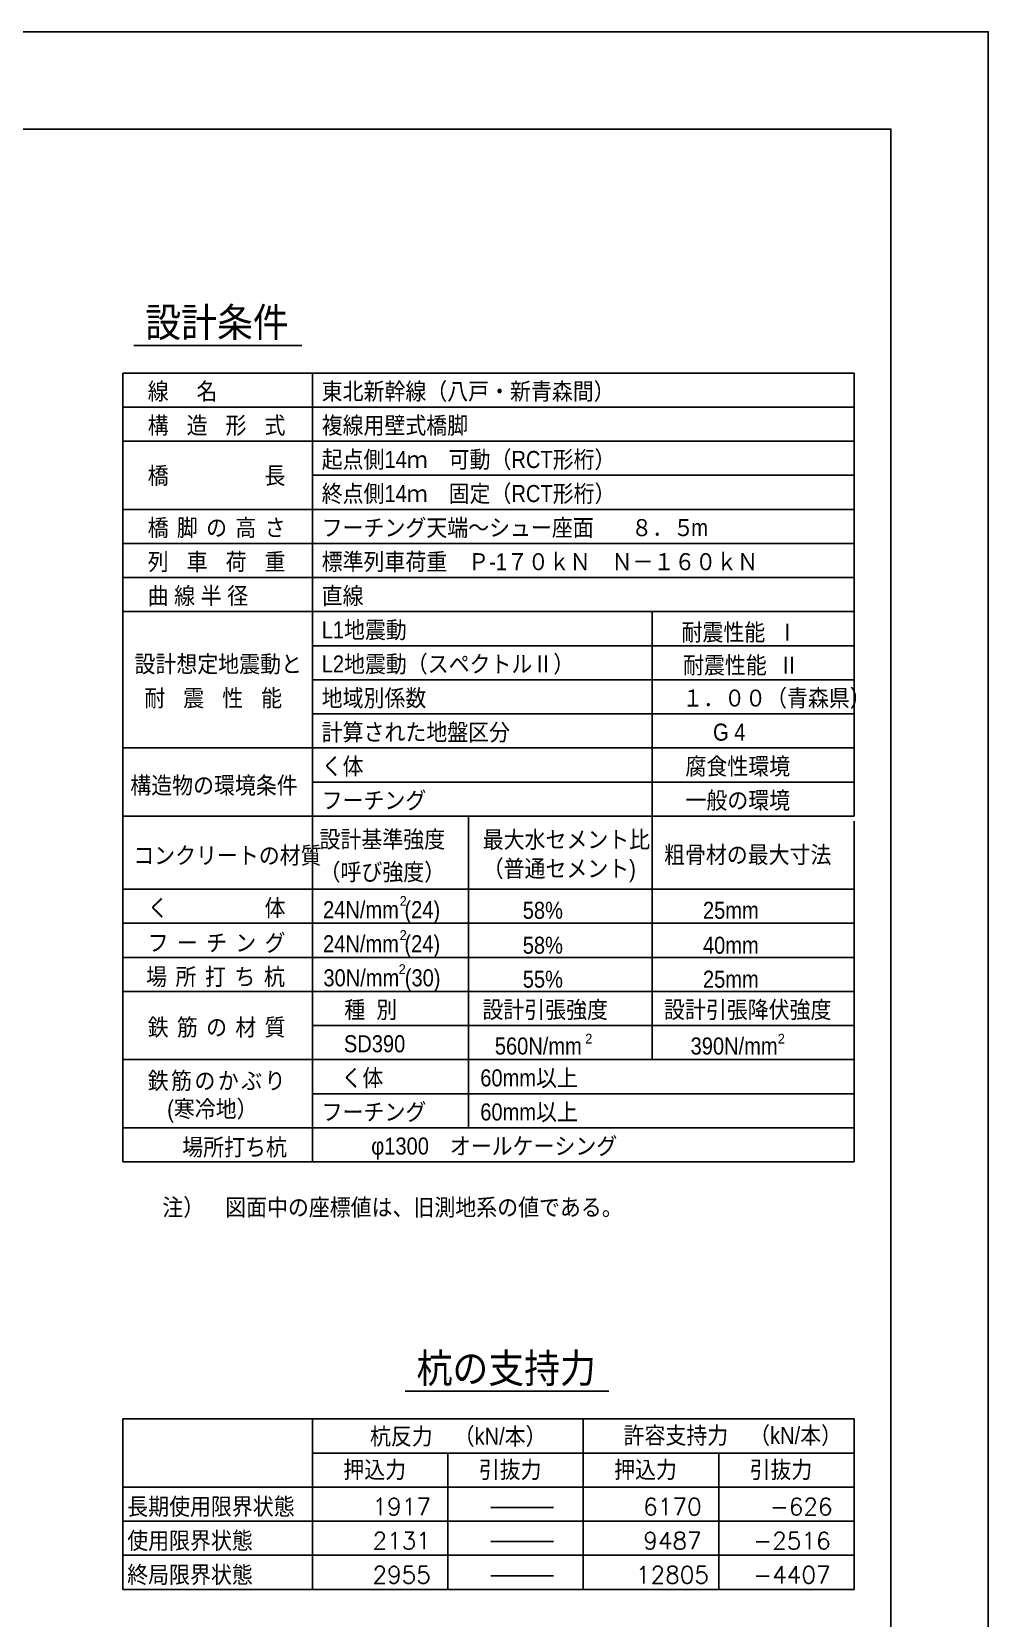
# Model space of a CAD drawing. Extents: x 284700 to 368800, y 984 to 60384.
# Drawn here: x 349161 to 368800, y 27800 to 60384 of the extents above; entities that cross this region are included whole.
import ezdxf
from ezdxf.enums import TextEntityAlignment as Align

# ---------------------------------------------------------------- set-up
doc = ezdxf.new("R2010")
doc.units = 0
doc.header["$LTSCALE"] = 300
doc.header["$MEASUREMENT"] = 0
for name, color, linetype in [('タイトル枠1', 3, 'CONTINUOUS'), ('枠', 2, 'CONTINUOUS'), ('構造上部', 4, 'CONTINUOUS'), ('記号-1', 7, 'CONTINUOUS'), ('設計条件', 1, 'CONTINUOUS')]:
    doc.layers.add(name, color=color, linetype=linetype)
doc.styles.add('MS明朝', font='MS PMincho.ttf')
doc.styles.get("Standard").update_dxf_attribs({"font": 'romans.shx', "bigfont": 'extfont.shx'})

msp = doc.modelspace()

# ---------------------------------------------------------------- linework, layer by layer
at = {"layer": 'タイトル枠1', "color": 3, "linetype": 'Continuous'}
for p, q in [((351031.24043, 53374.18503), (366045.69061, 53374.18503)), ((351031.25043, 53374.18503), (351031.25043, 44274.18503)), ((366045.69061, 53374.18503), (366045.69061, 44274.18503)), ((351031.24043, 44274.18503), (351031.24043, 37174.18503)), ((366045.69061, 44174.18503), (366045.69061, 37174.18503)), ((351031.24043, 37174.18503), (366045.69061, 37174.18503)), ((351031.24043, 31894.48024), (351031.24043, 28394.48024)), ((351031.24043, 31894.48024), (366045.69061, 31894.48024)), ((366045.69061, 31894.48024), (366045.69061, 28394.48024)), ((351031.24043, 28394.48024), (366045.69061, 28394.48024))]:
    msp.add_line(p, q, dxfattribs=at)
at = {"layer": 'タイトル枠1', "color": 1, "linetype": 'Continuous'}
for p, q in [((354925.04521, 53374.18503), (354925.04521, 44274.18503)), ((351031.24043, 52674.18503), (366045.69061, 52674.18503)), ((351031.24043, 51974.18503), (366045.69061, 51974.18503)), ((354925.04521, 51274.18503), (366045.69061, 51274.18503)), ((351031.24043, 50574.18503), (366045.69061, 50574.18503)), ((351031.24043, 49874.18503), (366045.69061, 49874.18503)), ((351031.24043, 49174.18503), (366045.69061, 49174.18503)), ((351031.24043, 48474.18503), (366045.69061, 48474.18503)), ((361896.00774, 48474.18503), (361896.00774, 44274.18503)), ((354925.04521, 47774.18503), (366045.69061, 47774.18503)), ((354925.04521, 47074.18503), (366045.69061, 47074.18503)), ((354925.04521, 46374.18503), (366045.69061, 46374.18503)), ((351031.24043, 45674.18503), (366045.69061, 45674.18503)), ((354925.04521, 44974.18503), (366045.69061, 44974.18503)), ((351031.24043, 44274.18503), (366045.69061, 44274.18503)), ((358125.22056, 44274.18503), (358125.22056, 37874.18503)), ((361896.00774, 44274.18503), (361896.00774, 39274.18503)), ((351031.24043, 42774.18503), (366045.69061, 42774.18503)), ((351031.24043, 42074.18503), (366045.69061, 42074.18503)), ((351031.24043, 41374.18503), (366045.69061, 41374.18503)), ((351031.24043, 40674.18503), (366045.69061, 40674.18503)), ((354925.04521, 39974.18503), (366045.69061, 39974.18503)), ((351031.24043, 39274.18503), (366045.69061, 39274.18503)), ((354925.04521, 38574.18503), (366045.69061, 38574.18503)), ((351031.24043, 37874.18503), (366045.69061, 37874.18503)), ((354925.04521, 31194.48024), (366045.69061, 31194.48024)), ((351031.24043, 30494.48024), (366045.69061, 30494.48024)), ((351031.24043, 29794.48024), (366045.69061, 29794.48024)), ((351031.24043, 29094.48024), (366045.69061, 29094.48024)), ((351031.24043, 28394.48024), (366045.69061, 28394.48024))]:
    msp.add_line(p, q, dxfattribs=at)
at = {"layer": 'タイトル枠1', "color": 1}
for p, q in [((354925.04521, 44274.18503), (354925.04521, 39274.18503)), ((354925.04521, 39274.18503), (354925.04521, 37174.18503)), ((354925.04521, 31894.48024), (354925.04521, 28394.48024)), ((360485.04521, 31894.48024), (360485.04521, 28394.48024)), ((357705.04521, 31194.48024), (357705.04521, 28394.48024)), ((363265.04521, 31194.48024), (363265.04521, 28394.48024))]:
    msp.add_line(p, q, dxfattribs=at)
at = {"layer": '枠', "color": 1, "linetype": 'Continuous', "flags": 128}
msp.add_lwpolyline([(284699.58994, 60383.71503), (284699.58994, 983.71503), (368799.58994, 983.71503), (368799.58994, 60383.71503), (284699.58994, 60383.71503)], dxfattribs=at)
at = {"layer": '枠', "color": 2, "linetype": 'Continuous', "flags": 128}
msp.add_lwpolyline([(287699.58994, 2983.71503), (287699.58994, 58383.71503), (366799.58994, 58383.71503), (366799.58994, 2983.71503), (287699.58994, 2983.71503)], dxfattribs=at)
at = {"layer": '構造上部', "linetype": 'Continuous'}
for p, q in [((358585.08517, 30074.52094), (359873.4243, 30074.52094)), ((358585.08517, 29374.52094), (359873.4243, 29374.52094)), ((358585.08517, 28674.52094), (359873.4243, 28674.52094))]:
    msp.add_line(p, q, dxfattribs=at)
at = {"layer": '記号-1', "color": 2}
for p, q in [((351257.18849, 53941.38503), (354708.92704, 53941.38503)), ((356827.21884, 32461.68024), (361007.75922, 32461.68024))]:
    msp.add_line(p, q, dxfattribs=at)

# ---------------------------------------------------------------- texts
at = {"layer": '構造上部', "color": 3, "linetype": 'Continuous', "char_height": 350, "attachment_point": 5}
for s, insert in [('1917', (356755.84549, 30092.88419)), ('6170', (362315.84549, 30092.88419)), ('-626', (364958.35982, 30092.88419)), ('2131', (356755.84549, 29392.88419)), ('9487', (362315.84549, 29392.88419)), ('-2516', (364768.42916, 29392.88419)), ('2955', (356755.84549, 28692.88419)), ('12805', (362315.84549, 28692.88419)), ('-4407', (364768.42916, 28692.88419))]:
    msp.add_mtext(s, dxfattribs=dict(at, insert=insert))
at = {"layer": '記号-1', "color": 2, "style": 'MS明朝', "width": 0.9}
for s, p in [('設計条件', (351491.20222, 54114.78584)), ('杭の支持力', (357061.23257, 32635.08104))]:
    msp.add_text(s, height=600, dxfattribs=at).set_placement(p)
at = {"layer": '設計条件', "color": 1, "style": 'MS明朝', "width": 0.9}
for s, p in [('線     名', (351541.19684, 52824.18503)), ('東北新幹線（八戸・新青森間）', (355113.80707, 52824.18503)), ('構', (351541.19684, 52124.18503)), ('造', (352341.19684, 52124.18503)), ('形', (353141.19684, 52124.18503)), ('式', (353941.19684, 52124.18503)), ('複線用壁式橋脚', (355113.80707, 52124.18503)), ('起点側14ｍ\u3000可動（RCT形桁）', (355113.80707, 51424.18503)), ('橋', (351541.19684, 51094.64503)), ('長', (353941.19684, 51094.64503)), ('終点側14ｍ\u3000固定（RCT形桁）', (355113.80707, 50724.18503)), ('橋', (351541.19684, 50024.18503)), ('脚', (352141.19684, 50024.18503)), ('の', (352741.19684, 50024.18503)), ('高', (353341.19684, 50024.18503)), ('さ', (353941.19684, 50024.18503)), ('フーチング天端～シュー座面', (355113.80707, 50024.18503)), ('８．５', (361470.78658, 50024.18503)), ('m', (362701.33243, 50024.18503)), ('列', (351541.19684, 49324.18503)), ('車', (352341.19684, 49324.18503)), ('荷', (353141.19684, 49324.18503)), ('重', (353941.19684, 49324.18503)), ('標準列車荷重\u3000Ｐ-1７０ｋＮ\u3000Ｎ－１６０ｋＮ', (355113.80707, 49324.18503)), ('曲 線 半 径', (351541.19684, 48624.18503)), ('直線', (355113.80707, 48624.18503)), ('L1地震動', (355113.80707, 47924.18503)), ('耐震性能', (362501.77214, 47876.82394)), ('Ⅰ', (364458.65826, 47876.82394)), ('設計想定地震動と', (351271.1338, 47224.18503)), ('L2地震動（スペクトルⅡ）', (355113.80707, 47224.18503)), ('耐震性能', (362533.02247, 47200.42934)), ('Ⅱ', (364489.90859, 47200.42934)), ('耐', (351471.1338, 46524.18503)), ('性', (353071.1338, 46524.18503)), ('能', (353871.1338, 46524.18503)), ('地域別係数', (355113.80707, 46524.18503)), ('１．００（青森県）', (362519.18807, 46524.18503)), ('震', (352271.1338, 46524.18503)), ('計算された地盤区分', (355113.80707, 45824.18503)), ('G 4', (363149.3793, 45824.28503)), ('く体', (355113.80707, 45124.18503)), ('腐食性環境', (362582.52497, 45124.18503)), ('構造物の環境条件', (351184.49793, 44731.11503)), ('フーチング', (355113.80707, 44424.18503)), ('一般の環境', (362582.52497, 44424.18503)), ('設計基準強度', (355070.14728, 43624.18503)), ('最大水セメント比', (358419.78561, 43618.27503)), ('コンクリートの材質', (351244.89206, 43292.08503)), ('粗骨材の最大寸法', (362141.89909, 43306.74503)), ('（呼び強度）', (355070.14728, 42953.26503)), ('（普通セメント)', (358419.78561, 43022.75503)), ('く', (351541.19684, 42215.83503)), ('体', (353941.19684, 42215.83503)), ('58%', (359242.06856, 42165.83503)), ('25mm', (362941.89909, 42165.83503)), ('フ', (351541.19684, 41498.33503)), ('チ', (352741.19684, 41498.33503)), ('ン', (353341.19684, 41498.33503)), ('グ', (353941.19684, 41498.33503)), ('58%', (359242.06856, 41448.33503)), ('40mm', (362941.89909, 41448.33503)), ('ー', (352141.19684, 41498.33503)), ('場', (351508.70684, 40800.76503)), ('所', (352113.37684, 40800.76503)), ('打', (352718.04684, 40800.76503)), ('ち', (353322.71684, 40800.76503)), ('杭', (353927.37684, 40800.76503)), ('55%', (359242.06856, 40750.76503)), ('25mm', (362941.89909, 40750.76503)), ('種  別', (355575.93167, 40124.18503)), ('設計引張強度', (358413.57455, 40124.18503)), ('設計引張降伏強度', (362141.89909, 40124.18503)), ('鉄', (351541.19684, 39764.37503)), ('筋', (352141.19684, 39764.37503)), ('の', (352741.19684, 39764.37503)), ('材', (353341.19684, 39764.37503)), ('質', (353941.19684, 39764.37503)), ('SD390', (355569.86915, 39424.18503)), ('く体', (355519.31291, 38724.18503)), ('60mm以上', (358369.78561, 38724.18503)), ('鉄', (351541.19684, 38665.56503)), ('筋', (352021.19684, 38665.56503)), ('の', (352501.19684, 38665.56503)), ('か', (352981.19684, 38665.56503)), ('ぶ', (353461.19684, 38665.56503)), ('り', (353941.19684, 38665.56503)), ('(寒冷地）', (351941.19684, 38087.35503)), ('フーチング', (355113.80707, 38024.18503)), ('60mm以上', (358369.78561, 38024.18503)), ('場所打ち杭', (352250.81043, 37300.76503)), ('φ1300\u3000オールケーシング', (356131.24043, 37324.18503)), ('注）\u3000図面中の座標値は、旧測地系の値である。', (351842.53043, 36066.56503)), ('杭反力\u3000（kN/本）', (356104.51659, 31363.41111)), ('許容支持力\u3000（kN/本）', (361312.34127, 31381.00091)), ('押込力', (355558.64471, 30677.41494)), ('引抜力', (358338.64471, 30677.41494)), ('押込力', (361118.64471, 30677.41494)), ('引抜力', (363898.64471, 30677.41494)), ('長期使用限界状態', (351121.23675, 29921.06024)), ('使用限界状態', (351121.23675, 29221.06024)), ('終局限界状態', (351121.23675, 28521.06024))]:
    msp.add_text(s, height=350, dxfattribs=at).set_placement(p)
for s, p in [('24N/mm (24)', (356343.84255, 42178.64503)), ('24N/mm (24)', (356343.84255, 41478.64503)), ('30N/mm (30)', (356350.94878, 40778.64503)), ('560N/mm', (359561.64261, 39378.64503)), ('390N/mm', (363581.36702, 39378.64503))]:
    msp.add_text(s, height=350, dxfattribs=at).set_placement(p, align=Align.CENTER)
at = {"layer": '設計条件', "color": 1, "style": 'MS明朝'}
for p in [(356787.81238, 42432.47507), (356787.81238, 41732.47507), (356767.01166, 41032.47507), (360598.22316, 39603.93503), (364550.8961, 39603.93503)]:
    msp.add_text('2', height=200, dxfattribs=at).set_placement(p, align=Align.CENTER)

doc.saveas('drawing.dxf')
